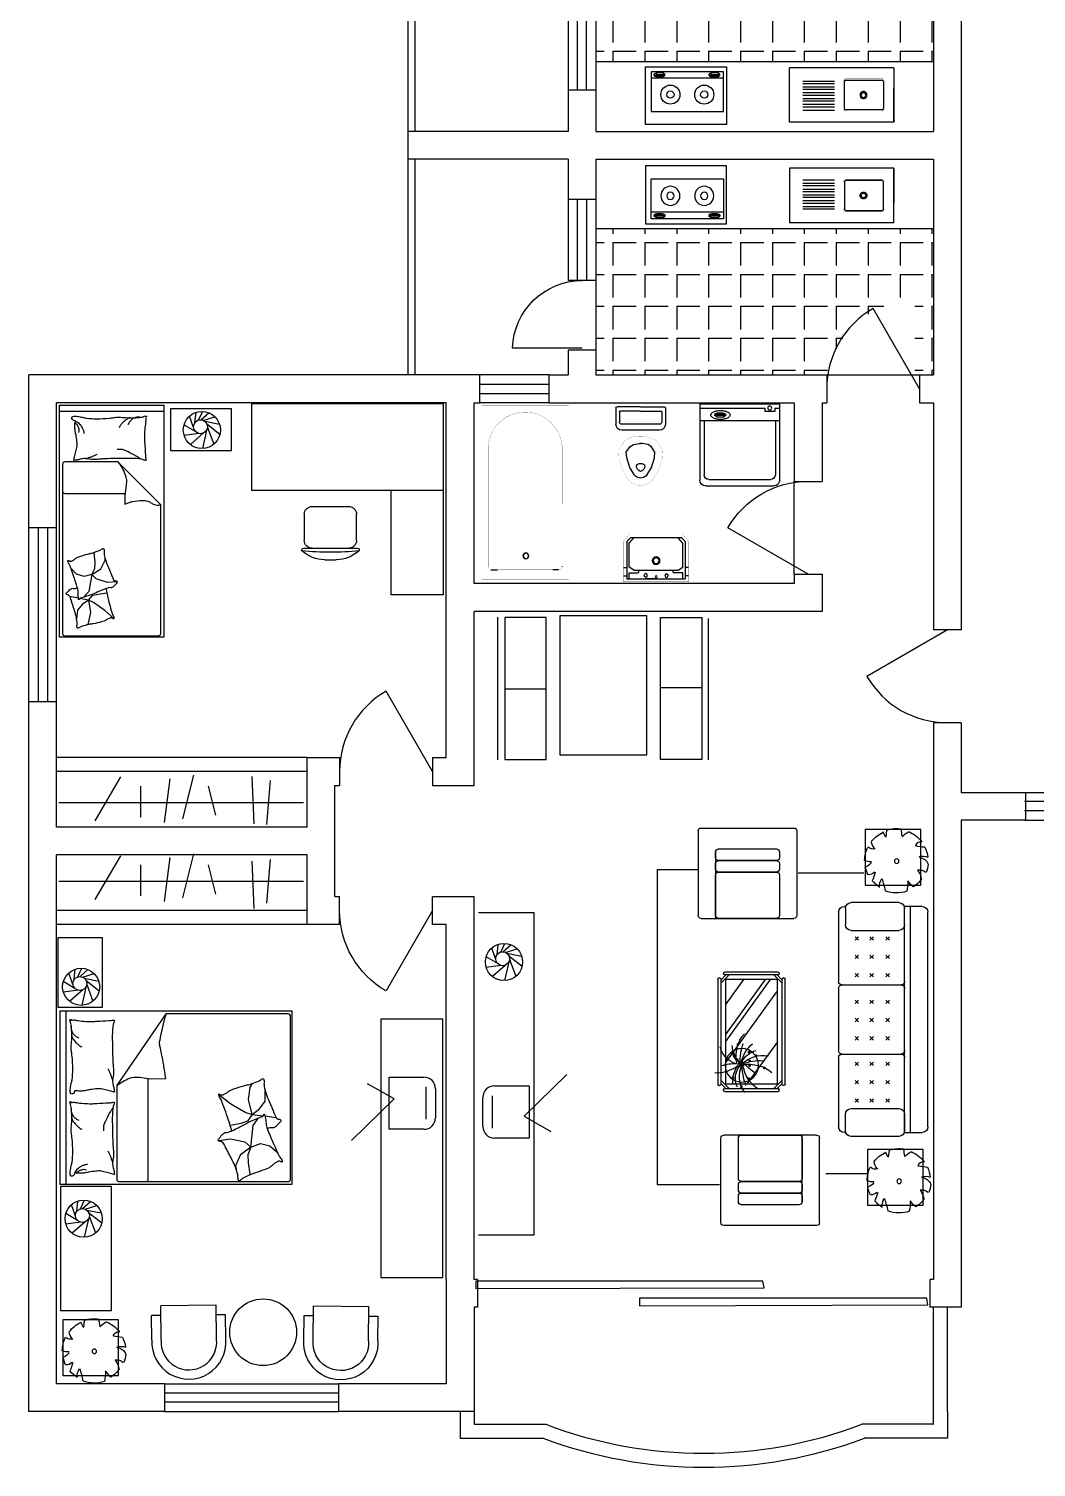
# Model space of a CAD drawing. Header units: millimetres. Extents: x 1155 to 52400, y 456 to 37454.
# Drawn here: x 29985 to 38671, y 12336 to 24741 of the extents above; entities that cross this region are included whole.
import ezdxf
from ezdxf.enums import TextEntityAlignment as Align

# ---------------------------------------------------------------- set-up
doc = ezdxf.new("R2010")
doc.units = ezdxf.units.MM
doc.linetypes.add('HIDDEN', pattern=[7.5, 5, -2.5])
for name, color, linetype in [('PUB_WINDW', 7, 'Continuous'), ('TOTHER', 7, 'Continuous'), ('WALL', 255, 'Continuous'), ('WINDOW', 2, 'Continuous')]:
    doc.layers.add(name, color=color, linetype=linetype)
doc.styles.add('DIM_FONT', font='SIMPLEX', dxfattribs={"width": 0.8})
doc.styles.add('SIMPLEX', font='SIMPLEX.SHX')
doc.styles.get("Standard").update_dxf_attribs({"font": 'arial.ttf'})

# ---------------------------------------------------------------- blocks, each defined once
blk = doc.blocks.new('_DBLK')
blk.add_line((-0.5, 0), (0, -0.866))
blk.add_arc((-0.5, 0), 1, 300, 0)
at = {"style": 'SIMPLEX', "flags": 9}
blk.add_attdef('A', text='', height=1, dxfattribs=at).set_placement((0, 1.5), align=Align.MIDDLE)
blk = doc.blocks.new('M_C56KIS')
for p, q in [((62, 318), (72, 242)), ((72, 242), (101, 299)), ((101, 299), (101, 299))]:
    blk.add_line(p, q)
blk.add_lwpolyline([(294, 325), (294, -275), (-306, -275), (-306, 325)], close=True)
blk.add_circle((-46, -16), 24.7)
for centre, radius, start, end in [((-666, 365), 570, 348.5728, 356.6649), ((-46, -12), 348, 72.0426, 98.475), ((-307, 139), 56.5, 8.941, 100.0107), ((-46, -12), 340, 112.0103, 142.6392), ((-371, -22), 380, 45.9782, 58.5315), ((-46, -12), 341, 37.2751, 64.8245), ((82, 215), 145, 319.7203, 351.7151), ((-277, -88), 115, 97.3912, 159.6952), ((-332, -105), 143, 71.8009, 110.5991), ((-46, -12), 338, 154.3498, 173.0356), ((-402, 850), 718, 274.1465, 282.1238), ((207, 198), 84.2, 254.8555, 310.96), ((-46, -12), 345, 0.5321, 25.5856), ((-46, -12), 342, 185.9236, 201.5277), ((-287, -214), 106, 81.8314, 131.8278), ((-119, -230), 194, 141.6582, 174.3093), ((1199, 167), 1058, 196.6397, 201.9099), ((262, -63), 99.6, 227.0454, 270.9651), ((241, 102), 125, 263.2775, 297.8128), ((333, 45), 131, 215.3868, 249.7411), ((-46, -12), 344, 334.0767, 348.9021), ((-46, -12), 333, 216.594, 237.4464), ((-456, -26), 353, 310.8536, 325.193), ((259, -243), 425, 177.9455, 193.2146), ((1320, -611), 1274, 161.2865, 167.5451), ((-13, -284), 151, 354.7323, 32.8544), ((-46, -12), 339, 302.6098, 320.6752), ((-46, -12), 346, 251.5307, 290.63)]:
    blk.add_arc(centre, radius, start, end)
at = {"style": 'DIM_FONT', "width": 0.8, "flags": 9}
for tag in ['XSIZE', 'YSIZE']:
    blk.add_attdef(tag, (0, 0), '', height=0.5, dxfattribs=at)
blk = doc.blocks.new('M_C46QQU')
for p, q in [((-925, 770), (-327, 770)), ((-269, 770), (269, 770)), ((327, 770), (925, 770)), ((-1008, 250), (-1008, 661)), ((-975, 711), (-975, 720)), ((-958, 711), (-818, 711)), ((-768, 661), (-768, 250)), ((-713, 627), (-683, 597)), ((-683, 627), (-713, 597)), ((-556, 627), (-526, 597)), ((-526, 627), (-556, 597)), ((-398, 627), (-368, 597)), ((-368, 627), (-398, 597)), ((-298, 740), (-298, 230)), ((-138, 627), (-168, 597)), ((-168, 627), (-138, 597)), ((20, 627), (-11, 597)), ((-11, 627), (20, 597)), ((177, 627), (147, 597)), ((147, 627), (177, 597)), ((298, 740), (298, 230)), ((368, 627), (398, 597)), ((398, 627), (368, 597)), ((526, 627), (556, 597)), ((556, 627), (526, 597)), ((683, 627), (713, 597)), ((713, 627), (683, 597)), ((768, 661), (768, 250)), ((958, 711), (818, 711)), ((975, 711), (975, 720)), ((1008, 250), (1008, 661)), ((-713, 500), (-683, 469)), ((-683, 500), (-713, 469)), ((-556, 500), (-526, 469)), ((-526, 500), (-556, 469)), ((-398, 500), (-368, 469)), ((-368, 500), (-398, 469)), ((-138, 500), (-168, 469)), ((-168, 500), (-138, 469)), ((20, 500), (-11, 469)), ((-11, 500), (20, 469)), ((177, 500), (147, 469)), ((147, 500), (177, 469)), ((368, 500), (398, 469)), ((398, 500), (368, 469)), ((526, 500), (556, 469)), ((556, 500), (526, 469)), ((683, 500), (713, 469)), ((713, 500), (683, 469)), ((-713, 363), (-683, 332)), ((-683, 363), (-713, 332)), ((-526, 363), (-556, 332)), ((-556, 363), (-526, 332)), ((-398, 363), (-368, 332)), ((-368, 363), (-398, 332)), ((-138, 363), (-168, 332)), ((-168, 363), (-138, 332)), ((-11, 363), (20, 332)), ((20, 363), (-11, 332)), ((177, 363), (147, 332)), ((147, 363), (177, 332)), ((368, 363), (398, 332)), ((398, 363), (368, 332)), ((556, 363), (526, 332)), ((526, 363), (556, 332)), ((683, 363), (713, 332)), ((713, 363), (683, 332)), ((-975, 50), (-975, 203)), ((975, 200), (-975, 200)), ((975, 150), (-975, 150)), ((-818, 200), (-958, 200)), ((818, 200), (958, 200)), ((975, 200), (975, 50)), ((925, 0), (-925, 0))]:
    blk.add_line(p, q)
for centre, radius, start, end in [((-925, 720), 50, 90, 180), ((-328, 740), 30, 360, 90), ((-268, 740), 30, 90, 180), ((268, 740), 30, 0, 90), ((328, 740), 30, 90, 180), ((925, 720), 50, 360, 90), ((-958, 661), 50, 90, 180), ((-818, 661), 50, 0, 90), ((818, 661), 50, 90, 180), ((958, 661), 50, 0, 90), ((-958, 250), 50, 180, 270), ((-818, 250), 50, 270, 0), ((818, 250), 50, 180, 270), ((958, 250), 50, 270, 0), ((-328, 230), 30, 270, 0), ((-268, 230), 30, 180, 270), ((268, 230), 30, 270, 360), ((328, 230), 30, 180, 270), ((-925, 50), 50, 180, 270), ((925, 50), 50, 270, 0)]:
    blk.add_arc(centre, radius, start, end)
at = {"style": 'DIM_FONT', "width": 0.8, "flags": 9}
for tag in ['XSIZE', 'YSIZE']:
    blk.add_attdef(tag, (0, 0), '', height=0.5, dxfattribs=at)
blk = doc.blocks.new('M_A14NPV')
for points in [[(0.6323, 0.2261), (0.6292, 0.2078), (-0.1643, 0.2078), (-0.1643, 0.2286)], [(0.1799, 0.1784), (0.1767, 0.1601), (-0.6168, 0.1601), (-0.6167, 0.1808)]]:
    blk.add_lwpolyline(points, close=True)
blk = doc.blocks.new('M_C20')
at = {"linetype": 'Continuous'}
for p, q in [((-636, 913), (584, 913)), ((-14, 851), (-14, 502)), ((-26, -493), (-26, -842)), ((-636, -904), (596, -904))]:
    blk.add_line(p, q, dxfattribs=at)
for points in [[(-633, 856), (-633, 500), (592, 500), (592, 856)], [(-593, -368), (-593, 382), (607, 382), (607, -368)], [(-633, -842), (-633, -487), (592, -487), (592, -842)]]:
    blk.add_lwpolyline(points, close=True, dxfattribs=at)
at = {"width": 0.8, "flags": 9}
for tag in ['XSIZE', 'YSIZE']:
    blk.add_attdef(tag, (0, 0), '', height=0.5, dxfattribs=at)
blk = doc.blocks.new('M_C3')
for p, q in [((-319, 296), (-319, 84)), ((-239, 296), (-239, 0)), ((239, 296), (239, 0)), ((319, 296), (319, 84)), ((-319, 84), (-239, 84)), ((-239, 0), (239, 0)), ((239, 84), (319, 84))]:
    blk.add_line(p, q)
for radius, start, end in [(320, 356.4494, 183.5506), (240, 355.2636, 184.7364)]:
    blk.add_arc((0, 316), radius, start, end)
at = {"width": 0.8, "flags": 9}
for tag in ['YSIZE', 'XSIZE', 'XSIZE', 'YSIZE']:
    blk.add_attdef(tag, (0, 0), '', height=0.5, dxfattribs=at)
blk = doc.blocks.new('_WBLK')
for p, q in [((-0.5, 0.5), (0.5, 0.5)), ((0.5, 0.1667), (-0.5, 0.1667)), ((0.5, -0.1667), (-0.5, -0.1667)), ((-0.5, -0.5), (0.5, -0.5))]:
    blk.add_line(p, q)
at = {"style": 'SIMPLEX', "flags": 9}
blk.add_attdef('A', text='', height=1, dxfattribs=at).set_placement((0, 1.5), align=Align.MIDDLE)
blk = doc.blocks.new('M_C5')
for p, q in [((-60, 63), (-50, 152)), ((-28, 86), (7, 160)), ((-9, 88), (59, 149)), ((-54, -14), (-154, 45)), ((-71, 21), (-106, 120)), ((12, 83), (112, 114)), ((26, 75), (152, 50)), ((42, 53), (156, -35)), ((48, 21), (102, -123)), ((-26, -30), (-153, -47)), ((14, -26), (-99, -126)), ((41, -2), (5, -160))]:
    blk.add_line(p, q)
for centre, radius in [((0, 0), 160), ((-11, 28), 60)]:
    blk.add_circle(centre, radius)
at = {"width": 0.8, "flags": 9}
for tag in ['XSIZE', 'YSIZE']:
    blk.add_attdef(tag, (0, 0), '', height=0.5, dxfattribs=at)
blk = doc.blocks.new('M_C4')
for p, q in [((100, 250), (350, 250)), ((0, -150), (0, 150)), ((363, 169), (84, 169)), ((450, 150), (450, -150)), ((187, -107), (57, -336)), ((187, -107), (547, -475)), ((450, -150), (0, -150))]:
    blk.add_line(p, q)
for centre, start, end in [((100, 150), 90, 180), ((350, 150), 0, 90)]:
    blk.add_arc(centre, 100, start, end)
at = {"flags": 9}
for tag in ['XSIZE', 'YSIZE']:
    blk.add_attdef(tag, (0, 0), '', height=0.5, dxfattribs=at)
at = {"width": 0.8, "flags": 9}
for tag in ['YSIZE', 'XSIZE', 'XSIZE', 'YSIZE']:
    blk.add_attdef(tag, (225, -150), '', height=0.5, dxfattribs=at)
blk = doc.blocks.new('M_C33SQR')
for p, q in [((-433, 755), (-433, 25)), ((392, 780), (-408, 780)), ((417, 755), (417, 25)), ((242, 600), (-258, 600)), ((267, 575), (267, 0)), ((392, 0), (-408, 0))]:
    blk.add_line(p, q)
for points in [[(242, 600), (-258, 600, 0.414214), (-283, 575), (-283, 525, 0.414214), (-258, 500), (242, 500, 0.414214), (267, 525), (267, 575, 0.414214)], [(242, 500), (-258, 500, 0.414214), (-283, 475), (-283, 425, 0.414214), (-258, 400), (242, 400, 0.414214), (267, 425), (267, 475, 0.414214)], [(242, 400), (-258, 400, 0.414214), (-283, 375), (-283, 25, 0.414214), (-258, 0), (242, 0, 0.414214), (267, 25), (267, 375, 0.414214)]]:
    blk.add_lwpolyline(points, format="xyb", close=True)
for centre, start, end in [((-408, 755), 90, 180), ((392, 755), 0, 90), ((242, 575), 0, 90), ((-408, 25), 180, 270), ((392, 25), 270, 0)]:
    blk.add_arc(centre, 25, start, end)
at = {"width": 0.8, "flags": 9}
for tag in ['XSIZE', 'YSIZE']:
    blk.add_attdef(tag, (0, 0), '', height=0.5, dxfattribs=at)
blk = doc.blocks.new('M_C57NTX')
for p, q in [((-427, 268), (-471, 224)), ((-399, 268), (-471, 196)), ((-446, 283), (-446, 278)), ((-436, 293), (473, 293)), ((-436, 268), (473, 268)), ((436, 268), (509, 196)), ((465, 268), (509, 224)), ((483, 283), (483, 278)), ((-496, -226), (-496, 233)), ((-486, 243), (-481, 243)), ((-471, -226), (-471, 233)), ((-431, 72), (-217, 228)), ((-431, -116), (43, 228)), ((-431, -159), (102, 228)), ((-336, -222), (283, 228)), ((509, 233), (509, -226)), ((524, 243), (519, 243)), ((534, 233), (534, -226)), ((106, -222), (469, 42)), ((-486, -236), (-481, -236)), ((-399, -262), (-471, -189)), ((-427, -262), (-471, -218)), ((436, -262), (509, -189)), ((465, -262), (509, -218)), ((524, -236), (519, -236)), ((-446, -277), (-446, -272)), ((473, -262), (-436, -262)), ((473, -287), (-436, -287)), ((483, -277), (483, -272))]:
    blk.add_line(p, q)
blk.add_lwpolyline([(-431, -222), (-431, 228), (469, 228), (469, -222)], close=True)
at = {"const_width": 12}
for points in [[(123, 120, 1), (135, 120, 1)], [(225, 150, 1), (237, 150, 1)], [(253, 126, 1), (265, 126, 1)], [(409, 163, 1), (421, 163, 1)], [(189, 24, 1), (201, 24, 1)], [(264, 18, 1), (276, 18, 1)], [(277, 84, 1), (289, 84, 1)], [(288, 107, 1), (300, 107, 1)], [(294, 93, 1), (306, 93, 1)], [(297, 74, 1), (309, 74, 1)], [(305, 18, 1), (317, 18, 1)], [(308, 87, 1), (320, 87, 1)], [(418, 27, 1), (430, 27, 1)], [(486, 90, 1), (498, 90, 1)], [(220, -38, 1), (232, -38, 1)], [(324, -108, 1), (336, -108, 1)]]:
    blk.add_lwpolyline(points, format="xyb", close=True, dxfattribs=at)
blk.add_circle((308, 86), 144)
for centre, radius, start, end in [((-436, 283), 10, 90, 180), ((-436, 278), 10, 180, 270), ((109, 83), 193, 6.9904, 78.0284), ((781, 125), 490, 163.8561, 179.1105), ((156, 293), 219, 342.9456, 6.4814), ((473, 283), 10, 0, 90), ((473, 278), 10, 270, 0), ((-486, 233), 10, 90, 180), ((-481, 233), 10, 0, 90), ((228, -157), 293, 78.5516, 130.9815), ((110, -88), 259, 48.7581, 83.8624), ((176, 42), 126, 28.8901, 78.4579), ((-395, 504), 810, 328.9873, 340.361), ((421, -27), 169, 62.9909, 135.9102), ((448, -69), 233, 85.8741, 126.9558), ((519, 233), 10, 90, 180), ((524, 233), 10, 0, 90), ((280, -402), 502, 88.3286, 108.729), ((344, -194), 291, 103.0452, 139.7766), ((364, -84), 190, 114.0956, 166.2953), ((482, -98), 260, 134.4861, 189.3762), ((613, -62), 346, 155.0888, 185.9637), ((267, -555), 642, 70.5249, 87.8244), ((624, 28), 325, 171.2496, 218.2333), ((404, -128), 234, 53.3231, 115.7633), ((-1013, -1156), 1790, 39.0488, 42.6799), ((269, -208), 287, 31.315, 82.1378), ((-486, -226), 10, 180, 270), ((-481, -226), 10, 270, 0), ((519, -226), 10, 180, 270), ((524, -226), 10, 270, 0), ((-436, -272), 10, 90, 180), ((-436, -277), 10, 180, 270), ((473, -272), 10, 0, 90), ((473, -277), 10, 270, 0)]:
    blk.add_arc(centre, radius, start, end)
at = {"style": 'DIM_FONT', "width": 0.8, "flags": 9}
for tag in ['XSIZE', 'YSIZE']:
    blk.add_attdef(tag, (0, 0), '', height=0.5, dxfattribs=at)
blk = doc.blocks.new('M_E16')
for p, q in [((-359, -351), (-359, -119)), ((-347, -107), (-34, -107)), ((-22, -119), (-22, -351)), ((63, -103), (336, -103)), ((63, -132), (336, -132)), ((63, -153), (336, -153)), ((63, -182), (336, -182)), ((63, -203), (336, -203)), ((63, -232), (336, -232)), ((-34, -363), (-347, -363)), ((63, -253), (336, -253)), ((63, -282), (336, -282)), ((63, -303), (336, -303)), ((63, -332), (336, -332)), ((63, -353), (336, -353))]:
    blk.add_line(p, q)
for points, const_width in [([(-353, -95), (-370, -113)], 1.91), ([(-370, -357), (-370, -113)], 2), ([(-353, -95), (-28, -95)], 1.8), ([(-10, -113), (-28, -95)], 1.91), ([(-10, -113), (-10, -357)], 2), ([(-370, -357), (-353, -375)], 1.91), ([(-28, -375), (-10, -357)], 1.91), ([(-28, -375), (-353, -375)], 1.8)]:
    blk.add_lwpolyline(points, dxfattribs=dict(const_width=const_width))
for points in [[(-347, -107), (-351, -108), (-354, -110), (-357, -113), (-358, -117), (-359, -119)], [(-22, -119), (-23, -115), (-25, -111), (-28, -109), (-32, -107), (-34, -107)], [(-216, -235), (-215, -245), (-209, -255), (-202, -261), (-192, -265), (-182, -265), (-172, -261), (-164, -255), (-159, -245), (-157, -235), (-159, -225), (-164, -215), (-172, -209), (-182, -205), (-192, -205), (-202, -209), (-209, -215), (-215, -225), (-216, -235)], [(-206, -235), (-205, -242), (-201, -248), (-196, -252), (-190, -254), (-183, -254), (-177, -252), (-172, -248), (-169, -242), (-168, -235), (-169, -228), (-172, -222), (-177, -218), (-183, -215), (-190, -215), (-196, -218), (-201, -222), (-205, -228), (-206, -235)], [(-359, -351), (-358, -355), (-356, -358), (-353, -361), (-349, -363), (-347, -363)], [(-34, -363), (-30, -362), (-26, -360), (-24, -357), (-22, -353), (-22, -351)]]:
    blk.add_lwpolyline(points)
at = {"layer": 'TOTHER', "linetype": 'Continuous'}
for p, q in [((-450, 0), (450, 0)), ((-450, -471), (-450, 0)), ((450, 0), (450, -471)), ((-450, -471), (450, -471))]:
    blk.add_line(p, q, dxfattribs=at)
at = {"layer": 'TOTHER', "linetype": 'HIDDEN'}
blk.add_line((-450, 0), (-450, -300), dxfattribs=at)
at = {"width": 0.8, "flags": 9}
for tag in ['XSIZE', 'YSIZE']:
    blk.add_attdef(tag, (0, 0), '', height=0.5, dxfattribs=at)
blk = doc.blocks.new('M_E19')
for p, q in [((-323, -113), (-323, -456)), ((299, -113), (-323, -113)), ((299, -456), (299, -113)), ((-323, -400), (299, -400)), ((-323, -456), (299, -456)), ((-291, -422), (-291, -434)), ((-216, -432), (-280, -432)), ((-280, -432), (-280, -448)), ((-280, -448), (-216, -448)), ((-216, -448), (-216, -432)), ((-199, -423), (-199, -434)), ((182, -422), (182, -434)), ((193, -432), (193, -448)), ((257, -432), (193, -432)), ((193, -448), (257, -448)), ((257, -448), (257, -432)), ((274, -423), (274, -434))]:
    blk.add_line(p, q)
for points in [[(-199, -423, 0.259034), (-201, -420, 0.076276), (-213, -415, 0.036515), (-226, -412, 0.026615), (-245, -411, 0.026615), (-264, -412, 0.036515), (-277, -415, 0.076276), (-289, -420, 0.259034), (-291, -423, 0.078462), (-291, -424, 0.056762)], [(-199, -434, 0.259034), (-201, -430, 0.076276), (-213, -425, 0.036515), (-226, -423, 0.026615), (-245, -422, 0.026615), (-264, -423, 0.036515), (-277, -425, 0.076276), (-289, -430, 0.259034), (-291, -434, 0.259034), (-289, -437, 0.056762), (-280, -441, 0.036515)], [(-216, -443, 0.008736), (-213, -442, 0.076276), (-201, -437, 0.259034), (-199, -434, 0.259034)], [(274, -423, 0.259034), (272, -420, 0.076276), (260, -415, 0.036515), (247, -412, 0.026615), (228, -411, 0.026615), (209, -412, 0.036515), (196, -415, 0.076276), (184, -420, 0.259034), (182, -423, 0.078462), (182, -424, 0.056762)], [(274, -434, 0.259034), (272, -430, 0.076276), (260, -425, 0.036515), (247, -423, 0.026615), (228, -422, 0.026615), (209, -423, 0.036515), (196, -425, 0.076276), (184, -430, 0.259034), (182, -434, 0.259034), (184, -437, 0.056762), (193, -441, 0.036515)], [(257, -443, 0.008736), (260, -442, 0.076276), (272, -437, 0.259034), (274, -434, 0.259034)]]:
    blk.add_lwpolyline(points, format="xyb")
at = {"layer": 'TOTHER', "linetype": 'Continuous'}
for p, q in [((-350, 0), (350, 0)), ((-350, -500), (-350, 0)), ((350, 0), (350, -500)), ((350, -500), (-350, -500))]:
    blk.add_line(p, q, dxfattribs=at)
for centre, radius in [((-158, -259), 82.5), ((-158, -259), 31.6), ((134, -259), 82.5), ((134, -259), 31.6)]:
    blk.add_circle(centre, radius, dxfattribs=at)
at = {"width": 0.8, "flags": 9}
for tag in ['XSIZE', 'YSIZE']:
    blk.add_attdef(tag, (0, 0), '', height=0.5, dxfattribs=at)
blk = doc.blocks.new('M_E4')
for p, q in [((670, -80), (670, -137)), ((670, -86), (670, -97)), ((670, -663), (670, -614))]:
    blk.add_line(p, q)
at = {"const_width": 1.5}
for points in [[(-750, -750), (-750, 0)], [(-750, 0), (750, 0)], [(750, 0), (750, -750)], [(608, -56), (640, -56)], [(670, -90), (670, -656)], [(670, -663), (670, -655)], [(750, -750), (-750, -750)]]:
    blk.add_lwpolyline(points, dxfattribs=at)
for points in [[(-399, -56, 0.930688), (-388, -693, 0.930688)], [(670, -86, 0.414214), (640, -56, 0.414214)], [(670, -90, 0.041784), (670, -85, 0.412615)], [(640, -693, 0.414214), (670, -663, 0.414214)]]:
    blk.add_lwpolyline(points, format="xyb", dxfattribs=at)
at = {"const_width": 1.5, "flags": 128}
for points in [[(-399, -56), (608, -56)], [(-399, -694), (645, -692)]]:
    blk.add_lwpolyline(points, dxfattribs=at)
for radius in [25, 23]:
    blk.add_circle((550, -381), radius)
blk.add_arc((640, -663), 30, 270, 280.176)
at = {"width": 0.8, "flags": 9}
for tag in ['XSIZE', 'YSIZE']:
    blk.add_attdef(tag, (0, 0), '', height=0.5, dxfattribs=at)
blk = doc.blocks.new('M_A2ZXL')
blk.add_line((-0.472, 0), (-0.472, -1))
blk.add_arc((-0.5, 0), 1, 271.6231, 0)
blk = doc.blocks.new('M_C36OAK')
for p, q in [((-447, 1650), (-447, 750)), ((3, 1650), (-447, 1650)), ((3, 750), (3, 1650)), ((-1199, 1247), (-739, 1247)), ((-1019, 1347), (-920, 1347)), ((-1194, 1180), (-1194, 955)), ((-744, 1180), (-744, 955)), ((-1127, 887), (-812, 887)), ((-1647, 750), (-1647, 0)), ((3, 750), (-1647, 750)), ((3, 0), (3, 750)), ((-1647, 0), (3, 0))]:
    blk.add_line(p, q)
for centre, radius, start, end in [((-1208, 1263), 10, 130.7265, 202.67), ((-1199, 1267), 20, 202.67, 270), ((-1009, 1032), 316, 91.7651, 130.7265), ((-969, -1431), 2713, 84.8023, 95.1977), ((-1127, 1180), 67.5, 90, 180), ((-929, 1032), 316, 49.2735, 88.2349), ((-812, 1180), 67.5, 0, 90), ((-739, 1267), 20, 270, 337.33), ((-730, 1263), 10, 337.33, 49.2735), ((-1127, 955), 67.5, 180, 270), ((-812, 955), 67.5, 270, 0)]:
    blk.add_arc(centre, radius, start, end)
at = {"width": 0.8, "flags": 9}
for tag in ['XSIZE', 'YSIZE']:
    blk.add_attdef(tag, (0, 0), '', height=0.5, dxfattribs=at)
blk = doc.blocks.new('M_E0')
for p, q in [((-279, -123), (-251, -123)), ((-277, -51), (-251, -51)), ((-251, -26), (251, -26)), ((-251, -349), (-251, -26)), ((-232, -26), (-232, -79)), ((-232, -79), (-154, -79)), ((-191, -100), (-232, -127)), ((-191, -100), (189, -100)), ((-149, -84), (-149, -100)), ((0, -26), (-90, -26)), ((-90, -26), (90, -26)), ((148, -84), (148, -100)), ((232, -79), (153, -79)), ((192, -101), (232, -127)), ((232, -26), (232, -79)), ((251, -349), (251, -26)), ((279, -51), (253, -51)), ((281, -123), (253, -123)), ((-232, -127), (-232, -335)), ((232, -127), (232, -335)), ((-221, -381), (-251, -349)), ((-232, -335), (-191, -381)), ((232, -335), (191, -381)), ((222, -381), (251, -349)), ((222, -381), (-221, -381))]:
    blk.add_line(p, q)
at = {"const_width": 1.5}
for points in [[(-280, 0), (-280, -350)], [(-280, 0), (280, 0)], [(280, 0), (280, -350)], [(-280, -350), (-230, -410)], [(280, -350), (230, -410)], [(-230, -410), (230, -410)]]:
    blk.add_lwpolyline(points, dxfattribs=at)
for centre, radius in [((-89, -56), 15), ((1, -44), 8), ((91, -54), 15), ((1, -182), 33.1), ((1, -182), 24.9)]:
    blk.add_circle(centre, radius)
for centre, start, end in [((-154, -84), 0, 90), ((153, -84), 90, 180), ((189, -105), 57.2444, 90)]:
    blk.add_arc(centre, 5, start, end)
at = {"width": 0.8, "flags": 9}
for tag in ['XSIZE', 'YSIZE']:
    blk.add_attdef(tag, (0, 0), '', height=0.5, dxfattribs=at)
blk = doc.blocks.new('M_E7')
for p, q in [((-201, 62), (-201, -265)), ((-10, 112), (-151, 112)), ((-150, 61), (-150, -264)), ((-41, 81), (-130, 81)), ((-36, -102), (-36, 76)), ((0, -102), (0, 102)), ((-36, -102), (-36, -279)), ((0, -102), (0, -305)), ((-10, -315), (-151, -315)), ((-41, -284), (-130, -284))]:
    blk.add_line(p, q)
at = {"const_width": 1}
for points in [[(-651, -24), (-637, -1), (-550, 51), (-451, 83), (-371, 88), (-294, 37), (-262, -18), (-252, -84), (-252, -102)], [(-651, -180), (-637, -202), (-550, -254), (-451, -287), (-371, -292), (-294, -240), (-262, -186), (-252, -119), (-252, -102)]]:
    blk.add_lwpolyline(points, dxfattribs=at)
for points in [[(-597, -59), (-590, -49), (-523, -9), (-438, 19), (-389, 22), (-343, -9), (-325, -40), (-317, -89), (-317, -102)], [(-596, -145), (-590, -154), (-523, -194), (-438, -222), (-389, -225), (-343, -194), (-325, -164), (-317, -114), (-317, -102)]]:
    blk.add_lwpolyline(points)
blk.add_lwpolyline([(-644, -15, 0.39866), (-643, -191, 0.39866)], format="xyb", dxfattribs=at)
for centre, radius, start, end in [((-151, 62), 50, 90, 180), ((-130, 61), 20, 90, 180), ((-41, 76), 5, 0, 90), ((-10, 102), 10, 0, 90), ((-551, -102), 62.6, 137.0381, 223.979), ((-511, -114), 47.8, 77.2641, 164.6652), ((-511, -89), 47.8, 195.3348, 282.7359), ((-541, -103), 54.1, 1.1332, 40.3816), ((-541, -101), 54.1, 319.6184, 358.8668), ((-151, -265), 50, 180, 270), ((-130, -264), 20, 180, 270), ((-41, -279), 5, 270, 0), ((-10, -305), 10, 270, 0)]:
    blk.add_arc(centre, radius, start, end)
at = {"width": 0.8, "flags": 9}
for tag in ['XSIZE', 'YSIZE']:
    blk.add_attdef(tag, (0, 0), '', height=0.5, dxfattribs=at)
blk = doc.blocks.new('M_E20')
for p, q in [((345, 0), (-345, 0)), ((-302, -36), (-345, -36)), ((-302, -35), (-302, -66)), ((-302, -66), (-219, -66)), ((-219, -66), (-219, -35)), ((345, -36), (-219, -36)), ((123, -87), (123, -99)), ((133, -96), (133, -113)), ((198, -96), (133, -96)), ((133, -113), (198, -113)), ((198, -113), (198, -96)), ((215, -88), (215, -99)), ((-307, -144), (-307, -611)), ((307, -144), (307, -611)), ((267, -651), (-267, -651))]:
    blk.add_line(p, q)
blk.add_lwpolyline([(83, -94, 0.185158), (88, -107, 0.102042), (108, -122, 0.060862), (133, -130, 0.047173), (166, -133, 0.047173), (200, -130, 0.060862), (225, -122, 0.102042), (245, -107, 0.185158), (250, -94, 0.185158), (245, -82, 0.102042), (225, -67, 0.060862), (200, -59, 0.047173), (166, -56, 0.047173), (133, -59, 0.060862), (108, -67, 0.102042), (88, -82, 0.185158)], format="xyb", close=True)
for points in [[(215, -88, 0.259034), (213, -85, 0.076276), (201, -80, 0.036515), (188, -77, 0.026615), (169, -76, 0.026615), (150, -77, 0.036515), (137, -80, 0.076276), (125, -85, 0.259034), (123, -88, 0.078462), (123, -89, 0.056762)], [(215, -99, 0.259034), (213, -95, 0.076276), (201, -90, 0.036515), (188, -88, 0.026615), (169, -87, 0.026615), (150, -88, 0.036515), (137, -90, 0.076276), (125, -95, 0.259034), (123, -99, 0.259034), (125, -102, 0.056762), (133, -106, 0.036515)], [(198, -108, 0.008736), (201, -107, 0.076276), (213, -102, 0.259034), (215, -99, 0.259034)]]:
    blk.add_lwpolyline(points, format="xyb")
blk.add_circle((-259, -35), 17.5)
for centre, start, end in [((-267, -611), 180, 270), ((267, -611), 270, 0)]:
    blk.add_arc(centre, 40, start, end)
at = {"layer": 'TOTHER', "linetype": 'Continuous'}
for p, q in [((-345, -656), (-345, 0)), ((345, 0), (345, -656)), ((-345, -145), (345, -145)), ((295, -706), (-295, -706))]:
    blk.add_line(p, q, dxfattribs=at)
for centre, start, end in [((-295, -656), 180, 270), ((295, -656), 270, 0)]:
    blk.add_arc(centre, 50, start, end, dxfattribs=at)
at = {"width": 0.8, "flags": 9}
for tag in ['XSIZE', 'YSIZE']:
    blk.add_attdef(tag, (0, 0), '', height=0.5, dxfattribs=at)
blk = doc.blocks.new('M_B0OPK')
for p, q in [((-0.5, 0.5), (0.5, 0.5)), ((0.5, 0.167), (-0.5, 0.167)), ((0.5, -0.167), (-0.5, -0.167)), ((-0.5, -0.5), (0.5, -0.5))]:
    blk.add_line(p, q)
blk = doc.blocks.new('M_C54TQD')
for p, q in [((0, -52), (1500, -52)), ((853, -489), (46, -489)), ((853, -489), (1472, -916)), ((26, -509), (26, -1968)), ((46, -761), (915, -761)), ((1472, -1968), (1472, -916)), ((395, -1471), (369, -1593)), ((381, -1368), (395, -1471)), ((528, -1559), (509, -1470)), ((698, -1472), (623, -1603)), ((778, -1368), (698, -1472)), ((161, -1514), (137, -1518)), ((255, -1552), (161, -1514)), ((324, -1645), (255, -1552)), ((369, -1593), (324, -1645)), ((548, -1617), (528, -1559)), ((623, -1603), (605, -1658)), ((90, -1638), (87, -1645)), ((188, -1621), (90, -1638)), ((257, -1618), (188, -1621)), ((324, -1645), (257, -1618)), ((324, -1645), (510, -1664)), ((324, -1645), (355, -1728)), ((355, -1728), (335, -1810)), ((510, -1664), (560, -1700)), ((605, -1658), (548, -1617)), ((560, -1700), (572, -1709)), ((605, -1658), (594, -1752)), ((605, -1658), (734, -1626)), ((605, -1658), (655, -1721)), ((655, -1721), (720, -1769)), ((734, -1626), (837, -1640)), ((837, -1640), (873, -1660)), ((335, -1810), (281, -1873)), ((592, -1767), (580, -1861)), ((720, -1769), (813, -1769)), ((46, -1988), (1452, -1988))]:
    blk.add_line(p, q)
blk.add_lwpolyline([(0, -2000), (0, 0), (1500, 0), (1500, -2000)], close=True)
for points in [[(101, -127, -0.263368), (73, -108, -0.494818), (82, -89, -0.049225), (100, -88, -0.036831), (124, -89, -0.031893), (161, -97, 0.035782), (195, -104, 0.032941), (285, -110, 0.026564), (396, -104, 0.017905), (434, -99, -0.033397), (454, -97, -0.03204), (491, -97, 0.018442), (555, -101, 0.010837), (620, -100, 0.014624), (668, -97, 0.111249), (691, -89, -0.153708), (708, -86, -0.076444), (715, -87, -0.215512), (717, -89, -0.585858), (714, -92, 0.363489), (709, -95, 0.191716), (709, -106, -0.129675), (711, -123, -0.01735), (708, -140, 0.019326), (706, -155, 0.018818), (699, -223, 0.021828), (698, -283, 0.006204), (700, -316, 0.001963), (706, -423, 0.028341), (710, -459, -0.117014), (709, -468, -0.36606), (708, -469, -0.03973), (694, -466, -0.048309), (681, -461, 0.062981), (670, -457, 0.04058), (647, -454, 0.014345), (580, -451, 0.005484), (454, -452, 0.007153), (358, -455, 0.008762), (316, -458, -0.008153), (270, -461, -0.06251), (213, -456, 0.078669), (167, -454, 0.047825), (145, -459, -0.034494), (114, -466, -0.023571), (89, -469, -0.510228), (88, -468), (95, -438), (116, -356, 0.073041), (118, -336, 0.023305), (112, -275, 0.018299), (108, -252, -0.01097), (101, -214, -0.042281), (98, -180, -0.027201), (101, -126)], [(575, -101, 0.027842), (551, -111, 0.048685), (539, -119, 0.023666), (511, -144, 0.031223), (492, -164, 0.046801), (486, -172, 0.023191), (478, -189)], [(657, -95, 0.088153), (622, -98, 0.088153), (591, -114, 0.077547), (569, -135, 0.077547), (555, -162)], [(810, -127, -0.263368), (782, -108, -0.494818), (791, -89, -0.049225), (809, -88, -0.036831), (833, -89, -0.031893), (871, -97, 0.035782), (905, -104, 0.032941), (994, -110, 0.026564), (1106, -104, 0.017905), (1143, -99, -0.033397), (1163, -97, -0.03204), (1200, -97, 0.018442), (1265, -101, 0.010837), (1329, -100, 0.014624), (1377, -97, 0.111249), (1400, -89, -0.153708), (1417, -86, -0.076444), (1424, -87, -0.215512), (1426, -89, -0.585858), (1423, -92, 0.363489), (1419, -95, 0.191716), (1419, -106, -0.129675), (1421, -123, -0.01735), (1418, -140, 0.019326), (1415, -155, 0.018818), (1408, -223, 0.021828), (1407, -283, 0.006204), (1409, -316, 0.001963), (1415, -423, 0.028341), (1419, -459, -0.117014), (1419, -468, -0.36606), (1417, -469, -0.03973), (1404, -466, -0.048309), (1390, -461, 0.062981), (1379, -457, 0.04058), (1356, -454, 0.014345), (1289, -451, 0.005484), (1164, -452, 0.007153), (1067, -455, 0.008762), (1025, -458, -0.008153), (979, -461, -0.06251), (922, -456, 0.078669), (877, -454, 0.047825), (854, -459, -0.034494), (823, -466, -0.023571), (798, -469, -0.510228), (797, -468), (805, -438), (825, -356, 0.073041), (827, -336, 0.023305), (821, -275, 0.018299), (817, -252, -0.01097), (810, -214, -0.042281), (807, -180, -0.027201), (810, -126)], [(1284, -101, 0.027842), (1260, -111, 0.048685), (1248, -119, 0.023666), (1220, -144, 0.031223), (1201, -164, 0.046801), (1196, -172, 0.023191), (1188, -189)], [(1366, -95, 0.088153), (1332, -98, 0.088153), (1300, -114, 0.077547), (1279, -135, 0.077547), (1265, -162)], [(99, -143, -0.05369), (114, -156, -0.070312), (122, -168, -0.015448), (125, -177, -0.013244), (129, -187, -0.082127), (132, -205, -0.064164), (129, -228)], [(101, -127, -0.077379), (136, -152, -0.077379), (161, -187, -0.047525), (171, -211, -0.047525), (176, -238)], [(191, -454, 0.009729), (219, -445, 0.009729), (246, -435, 0.007971), (267, -426, 0.007971), (289, -416)], [(661, -455, 0.016108), (622, -429, 0.024599), (595, -414, 0.009477), (546, -391, 0.015937), (516, -378, 0.072521), (500, -375, 0.033339), (463, -375)], [(853, -489, -0.085272), (917, -599, -0.124044), (926, -686), (912, -782), (914, -912)], [(901, -454, 0.009729), (928, -445, 0.009729), (955, -435, 0.007971), (977, -426, 0.007971), (998, -416)], [(914, -912, 0.007867), (1032, -894, 0.009508), (1128, -876, 0.006616), (1193, -862, -0.023828), (1212, -858, -0.080713), (1230, -859, -0.009591), (1383, -891, -0.013133), (1416, -899, -0.007859), (1472, -916)], [(464, -1480, 0.025626), (476, -1478, 0.0108), (605, -1436, 0.00456), (692, -1405, 0.01125), (727, -1391, 0.069394), (746, -1380, -0.079756), (763, -1371, -0.106399), (778, -1368, -0.328642), (782, -1372, -0.299547), (779, -1378, 0.189917), (774, -1387, 0.033518), (773, -1397, 0.075627), (773, -1402, 0.053489), (776, -1410, 0.017838), (788, -1432, 0.038394), (805, -1456, -0.059529), (816, -1472, -0.035943), (826, -1498, -0.011245), (852, -1585, -0.006203), (862, -1624, 0.010783), (868, -1647, 0.019485), (873, -1660, 0.005062), (892, -1710, 0.101392), (909, -1736, -0.223768), (914, -1749, -0.25558), (911, -1754, -0.081563), (895, -1759, -0.071805), (878, -1759, 0.069985), (861, -1759, 0.03546), (801, -1772, 0.029432), (732, -1797, 0.001554), (699, -1811, -0.00152), (665, -1826, -0.004735), (629, -1840, 0.00382), (586, -1859, 0.296001), (564, -1891, -0.649774), (542, -1900, -0.02319), (538, -1895, 0.0288), (534, -1892, 0.005727), (527, -1886, -0.004358), (519, -1878, -0.027528), (502, -1861, -0.046214), (493, -1850, -0.194121), (490, -1833, 0.133719), (489, -1809, 0.005779), (482, -1787, 0.008882)]]:
    blk.add_lwpolyline(points, format="xyb")
blk.add_lwpolyline([(58, -1583, 0.101392), (40, -1559, -0.223768), (34, -1546, -0.25558), (36, -1541, -0.081563), (52, -1535, -0.071805), (69, -1534, 0.069985), (86, -1532, 0.03546), (145, -1515, 0.029432), (211, -1485, 0.001554), (244, -1468, -0.00152), (276, -1451, -0.004735), (311, -1433, 0.00382), (353, -1412, 0.296001), (372, -1378, -0.649774), (393, -1367, -0.02319), (398, -1372, 0.0288), (402, -1375, 0.005727), (409, -1380, -0.004358), (418, -1387, -0.027528), (436, -1403, -0.046214), (445, -1414, -0.194121), (450, -1430, 0.133719), (453, -1454, 0.011505), (471, -1496, 0.008882), (497, -1550, 0.012426), (535, -1618, -0.033612), (547, -1644), (570, -1701), (588, -1744, 0.224341), (603, -1757, -0.722772), (603, -1766, -0.103513), (599, -1767, 0.053465), (592, -1767, 0.030109), (569, -1772, -0.031436), (547, -1776, -0.05324), (532, -1776, 0.05518), (517, -1777, 0.056271), (492, -1783, 0.0108), (366, -1835, 0.00456), (281, -1873, 0.01125), (247, -1889, 0.069394), (229, -1902, -0.079756), (213, -1912, -0.106399), (199, -1915, -0.328642), (195, -1912, -0.299547), (196, -1906, 0.189917), (201, -1896, 0.033518), (202, -1886, 0.075627), (201, -1882, 0.053489), (197, -1874, 0.017838), (184, -1853, 0.038394), (165, -1830, -0.059529), (153, -1815, -0.035943), (140, -1790, -0.011245), (108, -1705, -0.006203), (95, -1667, 0.010783), (87, -1645, 0.019485), (82, -1632, 0.005062)], format="xyb", close=True)
for centre, start, end in [((46, -509), 90, 180), ((46, -741), 180, 270), ((46, -1968), 180, 270), ((1452, -1968), 270, 0)]:
    blk.add_arc(centre, 20, start, end)
at = {"style": 'DIM_FONT', "width": 0.8, "flags": 9}
for tag in ['XSIZE', 'YSIZE']:
    blk.add_attdef(tag, (0, 0), '', height=0.5, dxfattribs=at)
blk = doc.blocks.new('M_C55HKH')
for p, q in [((0, -52), (900, -52)), ((503, -489), (46, -489)), ((503, -489), (872, -858)), ((26, -509), (26, -1968)), ((46, -761), (564, -761)), ((872, -1968), (872, -858)), ((299, -1273), (295, -1270)), ((307, -1352), (299, -1273)), ((305, -1407), (307, -1352)), ((357, -1410), (393, -1337)), ((393, -1337), (392, -1318)), ((146, -1456), (100, -1409)), ((211, -1478), (146, -1456)), ((278, -1459), (211, -1478)), ((278, -1459), (251, -1606)), ((278, -1459), (305, -1407)), ((278, -1459), (357, -1410)), ((317, -1498), (278, -1459)), ((251, -1606), (219, -1643)), ((412, -1527), (317, -1498)), ((495, -1523), (412, -1527)), ((163, -1664), (89, -1649)), ((196, -1718), (154, -1766)), ((249, -1682), (175, -1667)), ((249, -1682), (196, -1718)), ((219, -1643), (211, -1652)), ((249, -1682), (286, -1639)), ((249, -1682), (266, -1787)), ((292, -1700), (249, -1682)), ((286, -1639), (333, -1628)), ((391, -1769), (292, -1700)), ((333, -1628), (405, -1618)), ((154, -1766), (147, -1841)), ((266, -1787), (243, -1892)), ((469, -1839), (391, -1769)), ((46, -1988), (852, -1988))]:
    blk.add_line(p, q)
blk.add_lwpolyline([(0, -2000), (0, 0), (900, 0), (900, -2000)], close=True)
for points in [[(135, -134, -0.263368), (107, -115, -0.494818), (116, -96, -0.049225), (134, -94, -0.036831), (158, -96, -0.031893), (196, -104, 0.035782), (230, -111, 0.032941), (319, -117, 0.026564), (430, -111, 0.017905), (468, -106, -0.033397), (488, -104, -0.03204), (525, -104, 0.018442), (590, -107, 0.010837), (654, -107, 0.014624), (702, -104, 0.111249), (725, -96, -0.153708), (742, -92, -0.076444), (749, -94, -0.215512), (751, -96, -0.585858), (748, -99, 0.363489), (744, -102, 0.191716), (743, -113, -0.129675), (745, -130, -0.01735), (742, -147, 0.019326), (740, -162, 0.018818), (733, -230, 0.021828), (732, -289, 0.006204), (734, -323, 0.001963), (740, -430, 0.028341), (744, -466, -0.117014), (744, -475, -0.36606), (742, -476, -0.03973), (728, -473, -0.048309), (715, -468, 0.062981), (704, -464, 0.04058), (681, -461, 0.014345), (614, -458, 0.005484), (488, -459, 0.007153), (392, -462, 0.008762), (350, -465, -0.008153), (304, -468, -0.06251), (247, -463, 0.078669), (201, -461, 0.047825), (179, -466, -0.034494), (148, -473, -0.023571), (123, -476, -0.510228), (122, -475), (129, -445), (150, -363, 0.073041), (152, -343, 0.023305), (146, -282, 0.018299), (142, -259, -0.01097), (135, -221, -0.042281), (132, -187, -0.027201), (135, -133)], [(609, -107, 0.027842), (585, -118, 0.048685), (573, -126, 0.023666), (545, -150, 0.031223), (526, -171, 0.046801), (521, -179, 0.023191), (513, -196)], [(691, -102, 0.088153), (656, -105, 0.088153), (625, -120, 0.077547), (604, -142, 0.077547), (590, -169)], [(133, -150, -0.05369), (148, -163, -0.070312), (156, -175, -0.015448), (159, -183, -0.013244), (163, -194, -0.082127), (166, -212, -0.064164), (163, -235)], [(135, -134, -0.077379), (170, -159, -0.077379), (195, -194, -0.047525), (205, -218, -0.047525), (210, -244)], [(225, -460, 0.009729), (253, -451, 0.009729), (280, -441, 0.007971), (301, -432, 0.007971), (323, -423)], [(695, -462, 0.016108), (656, -436, 0.024599), (629, -421, 0.009477), (580, -397, 0.015937), (550, -385, 0.072521), (534, -381, 0.033339), (498, -381)], [(503, -489, -0.085272), (566, -599, -0.124044), (575, -686), (562, -782), (563, -854)], [(563, -854, -0.027362), (602, -838, -0.040834), (629, -830, -0.038441), (717, -821, -0.076528), (761, -826, -0.103649), (788, -840, 0.093398), (818, -857, 0.072727), (841, -861, 0.052315), (872, -858)], [(400, -1581, 0.025626), (402, -1591, 0.0108), (426, -1697, 0.00456), (445, -1769, 0.01125), (454, -1797, 0.069394), (462, -1813, -0.079756), (468, -1827, -0.106399), (469, -1839, -0.328642), (466, -1842, -0.299547), (461, -1840, 0.189917), (454, -1835, 0.033518), (446, -1833, 0.075627), (442, -1833, 0.053489), (436, -1835, 0.017838), (418, -1843, 0.038394), (397, -1855, -0.059529), (384, -1862, -0.035943), (362, -1869, -0.011245), (291, -1884, -0.006203), (259, -1889, 0.010783), (241, -1893, 0.019485), (230, -1895, 0.005062), (188, -1908, 0.101392), (167, -1919, -0.223768), (156, -1922, -0.25558), (153, -1920, -0.081563), (150, -1907, -0.071805), (151, -1893, 0.069985), (152, -1879, 0.03546), (145, -1831, 0.029432), (130, -1774, 0.001554), (121, -1746, -0.00152), (112, -1718, -0.004735), (102, -1689, 0.00382), (91, -1653, 0.296001), (66, -1634, -0.649774), (61, -1616, -0.02319), (65, -1613, 0.0288), (68, -1610, 0.005727), (73, -1605, -0.004358), (80, -1599, -0.027528), (94, -1586, -0.046214), (104, -1580, -0.194121), (117, -1579, 0.133719), (137, -1580, 0.005779), (155, -1575, 0.008882)]]:
    blk.add_lwpolyline(points, format="xyb")
blk.add_lwpolyline([(345, -1251, 0.101392), (366, -1238, -0.223768), (377, -1234, -0.25558), (380, -1236, -0.081563), (384, -1249, -0.071805), (384, -1263, 0.069985), (384, -1277, 0.03546), (394, -1324, 0.029432), (414, -1380, 0.001554), (425, -1407, -0.00152), (437, -1434, -0.004735), (448, -1462, 0.00382), (462, -1497, 0.296001), (488, -1515, -0.649774), (495, -1532, -0.02319), (491, -1536, 0.0288), (488, -1539, 0.005727), (484, -1544, -0.004358), (478, -1551, -0.027528), (464, -1564, -0.046214), (455, -1571, -0.194121), (442, -1573, 0.133719), (422, -1574, 0.011505), (387, -1586, 0.008882), (343, -1604, 0.012426), (286, -1629, -0.033612), (264, -1637), (218, -1652), (182, -1663, 0.224341), (170, -1674, -0.722772), (163, -1673, -0.103513), (163, -1670, 0.053465), (163, -1664, 0.030109), (161, -1646, -0.031436), (159, -1628, -0.05324), (160, -1616, 0.05518), (161, -1604, 0.056271), (157, -1583, 0.0108), (124, -1480, 0.00456), (100, -1409, 0.01125), (89, -1381, 0.069394), (80, -1366, -0.079756), (73, -1353, -0.106399), (71, -1341, -0.328642), (74, -1338, -0.299547), (79, -1340, 0.189917), (86, -1344, 0.033518), (94, -1345, 0.075627), (98, -1345, 0.053489), (104, -1343, 0.017838), (122, -1333, 0.038394), (141, -1319, -0.059529), (154, -1311, -0.035943), (175, -1303, -0.011245), (245, -1283, -0.006203), (276, -1275, 0.010783), (295, -1270, 0.019485), (305, -1266, 0.005062)], format="xyb", close=True)
for centre, start, end in [((46, -509), 90, 180), ((46, -741), 180, 270), ((46, -1968), 180, 270), ((852, -1968), 270, 0)]:
    blk.add_arc(centre, 20, start, end)
at = {"style": 'DIM_FONT', "width": 0.8, "flags": 9}
for tag in ['XSIZE', 'YSIZE']:
    blk.add_attdef(tag, (0, 0), '', height=0.5, dxfattribs=at)
blk = doc.blocks.new('1T4F30')
h = blk.add_hatch()
h.set_pattern_fill('ANGLE', color=256, scale=1000, style=0)
h.set_pattern_definition([(0, (-29328.37, 4472.77), (0, -275), [200, -75]), (270, (-29328.37, 4472.77), (-275, -2e-14), [200, -75])])
h.paths.add_polyline_path([(-20311, -11011), (-20302, -11011, -0.3685), (-19551, -10371), (-19551, -11011), (-19511, -11011), (-19391, -11011), (-19391, -9751), (-22301, -9751), (-22301, -10198), (-22301, -10798), (-22301, -11011)])
h.paths.add_polyline_path([(-19391, -8311), (-19391, -7051), (-19511, -7051), (-19511, -6931), (-19551, -6931), (-19551, -7691, -0.3685), (-20302, -7051), (-20311, -7051), (-20351, -7051), (-22301, -7051), (-22301, -7257), (-22301, -7857), (-22301, -8311)])
h.paths.add_polyline_path([(-21100, -6031, -0.270985), (-20591, -5593), (-20591, -5582), (-20591, -4951), (-22301, -4951), (-22301, -6031), (-22269, -6031), (-22269, -5288), (-21519, -5288), (-21519, -6031)])
h.paths.add_polyline_path([(-21184, -5677), (-21201, -5666), (-21253, -5580), (-21285, -5480), (-21291, -5401), (-21239, -5324), (-21184, -5292), (-21118, -5281), (-21100, -5281), (-21083, -5281), (-21016, -5292), (-20962, -5324), (-20910, -5401), (-20915, -5480), (-20948, -5580), (-21000, -5666), (-21019, -5678, -0.36575)], flags=16)
h.paths.add_polyline_path([(-21144, -5625), (-21153, -5620), (-21193, -5553), (-21221, -5468), (-21224, -5419), (-21193, -5372), (-21162, -5354), (-21113, -5347), (-21100, -5347), (-21088, -5347), (-21039, -5354), (-21008, -5372), (-20977, -5419), (-20980, -5468), (-21008, -5553), (-21048, -5620), (-21058, -5626, -0.39866)], flags=0)
h.paths.add_polyline_path([(-21100, -5586, -0.40099), (-21134, -5530, -0.172948), (-21100, -5517, -0.172948), (-21066, -5530, -0.40099)], flags=0)
h.paths.add_polyline_path([(-21264, -5231, -0.414214), (-21314, -5181), (-21314, -5040, -0.414214), (-21304, -5030), (-21100, -5030), (-20897, -5030, -0.414214), (-20887, -5040), (-20887, -5181, -0.414214), (-20937, -5231)], flags=16)
h.paths.add_polyline_path([(-21521, -5271), (-22272, -5271), (-22272, -4975), (-21521, -4975)], flags=16)
h.paths.add_polyline_path([(-21263, -5179, -0.414214), (-21283, -5159), (-21283, -5066), (-21100, -5066), (-20918, -5066), (-20918, -5159, -0.414214), (-20938, -5179)], flags=0)
h.paths.add_polyline_path([(-21595, -5211), (-22017, -5211), (-22017, -5021), (-21595, -5021)], flags=0)
h.paths.add_polyline_path([(-22100, -5215), (-22239, -5215), (-22239, -5030), (-22100, -5030)], flags=0)
h.paths.add_polyline_path([(-21519, -6031), (-21519, -6313), (-20591, -6313), (-20591, -6247), (-21136, -6247, -0.082897), (-21100, -6031)])
for p, q in [((-23921, -11011), (-23921, -6151)), ((-23861, -8911), (-23861, -6151)), ((-19391, -8311), (-22305, -8311)), ((-23861, -11011), (-23861, -9151)), ((-19391, -9151), (-19391, -9751)), ((-19391, -9751), (-22305, -9751)), ((-22301, -10198), (-22301, -10798)), ((-20311, -11011), (-19511, -11011)), ((-20591, -12729), (-20591, -11929)), ((-24791, -14311), (-26951, -14311)), ((-24791, -14431), (-26951, -14431)), ((-25249, -14884), (-25265, -14475)), ((-25139, -14887), (-25107, -14510)), ((-25249, -15614), (-25265, -15205)), ((-25139, -15567), (-25107, -15189)), ((-21421, -15279), (-21774, -15279)), ((-21774, -15279), (-21774, -17994)), ((-19990, -15308), (-20558, -15308)), ((-24791, -15631), (-26951, -15631)), ((-24791, -15751), (-26951, -15751)), ((-23313, -15648), (-22837, -15648)), ((-22837, -15648), (-22837, -18429)), ((-20320, -17898), (-19965, -17898)), ((-21774, -17994), (-21237, -17994)), ((-22837, -18429), (-23313, -18429)), ((-19391, -20060), (-19391, -19051)), ((-19271, -19951), (-19271, -19051)), ((-23471, -19951), (-23471, -20181)), ((-23351, -19951), (-23351, -20060)), ((-19271, -19951), (-19271, -20181)), ((-23351, -20061), (-22734, -20061)), ((-19392, -20061), (-20008, -20061)), ((-23471, -20181), (-22756, -20181)), ((-23471, -20181), (-23471, -20181)), ((-19271, -20181), (-19987, -20181)), ((-19271, -20181), (-19271, -20181))]:
    blk.add_line(p, q)
for points in [[(-25970, -11664), (-25443, -11664), (-25443, -11305), (-25970, -11305)], [(-26938, -15864), (-26560, -15864), (-26560, -16467), (-26938, -16467)], [(-24156, -18796), (-23620, -18796), (-23620, -16566), (-24156, -16566)], [(-26919, -19079), (-26479, -19079), (-26479, -18009), (-26919, -18009)]]:
    blk.add_lwpolyline(points, close=True)
blk.add_circle((-25170, -19267), 288)
for centre, radius, start, end in [((-23351, -20060), 0.5, 180, 270), ((-22734, -20061), 0.5, 69.2187, 90), ((-21371, -16470), 3841, 249.2187, 290.7813), ((-20008, -20061), 0.5, 90, 110.7813), ((-19392, -20060), 0.5, 270, 0), ((-21371, -16470), 3961, 249.538, 290.462)]:
    blk.add_arc(centre, radius, start, end)
at = {"layer": 'WALL'}
for p, q in [((-19391, -7051), (-19391, -8911)), ((-19151, -7051), (-19151, -13211)), ((-22301, -8557), (-22541, -8557)), ((-22541, -8557), (-22541, -8911)), ((-22301, -8557), (-22301, -8911)), ((-22541, -8911), (-23921, -8911)), ((-23921, -9151), (-23921, -8911)), ((-22301, -8911), (-19391, -8911)), ((-22541, -9151), (-23921, -9151)), ((-22541, -9151), (-22541, -9498)), ((-22301, -9151), (-19391, -9151)), ((-22301, -9151), (-22301, -9498)), ((-19391, -9151), (-19391, -11011)), ((-22301, -9498), (-22541, -9498)), ((-22301, -10198), (-22541, -10198)), ((-22301, -10198), (-22541, -10198)), ((-22541, -10798), (-22541, -11011)), ((-22301, -10798), (-22541, -10798)), ((-22301, -10798), (-22301, -11011)), ((-23306, -11011), (-27191, -11011)), ((-27191, -12331), (-27191, -11011)), ((-23306, -11011), (-23306, -11251)), ((-22706, -11011), (-22706, -11251)), ((-22706, -11011), (-22541, -11011)), ((-22301, -11011), (-20311, -11011)), ((-20311, -11011), (-20311, -11251)), ((-19511, -11011), (-19391, -11011)), ((-19511, -11011), (-19511, -11251)), ((-23591, -11251), (-26951, -11251)), ((-26951, -12331), (-26951, -11251)), ((-23591, -14311), (-23591, -11251)), ((-23351, -12811), (-23351, -11251)), ((-23351, -11251), (-23306, -11251)), ((-22706, -11251), (-20591, -11251)), ((-20591, -11251), (-20591, -11929)), ((-20351, -11251), (-20311, -11251)), ((-20351, -11251), (-20351, -11929)), ((-19511, -11251), (-19391, -11251)), ((-19391, -11251), (-19391, -13211)), ((-20591, -11929), (-20351, -11929)), ((-26951, -12331), (-27191, -12331)), ((-20591, -12729), (-20351, -12729)), ((-20591, -12729), (-20591, -12811)), ((-20351, -12729), (-20351, -13051)), ((-20591, -12811), (-23351, -12811)), ((-23351, -14551), (-23351, -13051)), ((-20351, -13051), (-23351, -13051)), ((-19151, -13211), (-19391, -13211)), ((-27191, -19951), (-27191, -13831)), ((-26951, -13831), (-27191, -13831)), ((-26951, -14911), (-26951, -13831)), ((-19391, -14011), (-19391, -18811)), ((-19151, -14011), (-19391, -14011)), ((-19151, -14011), (-19151, -14611)), ((-24791, -14911), (-24791, -14311)), ((-24791, -14311), (-24511, -14311)), ((-24511, -14311), (-24511, -14551)), ((-23711, -14311), (-23711, -14551)), ((-23711, -14311), (-23591, -14311)), ((-26618, -14856), (-26398, -14478)), ((-26020, -14871), (-25973, -14494)), ((-25863, -14840), (-25768, -14462)), ((-26225, -14824), (-26225, -14557)), ((-25579, -14808), (-25642, -14557)), ((-24551, -14551), (-24511, -14551)), ((-24551, -15510), (-24551, -14551)), ((-23711, -14551), (-23351, -14551)), ((-19151, -14611), (-18605, -14611)), ((-18597, -14611), (-18597, -14851)), ((-26933, -14698), (-24824, -14698)), ((-19151, -14851), (-19151, -19051)), ((-18597, -14851), (-19151, -14851)), ((-24791, -14911), (-26951, -14911)), ((-24791, -15151), (-26951, -15151)), ((-26951, -19711), (-26951, -15151)), ((-26618, -15535), (-26398, -15158)), ((-26225, -15504), (-26225, -15237)), ((-26020, -15551), (-25973, -15174)), ((-25863, -15520), (-25768, -15142)), ((-25579, -15488), (-25642, -15237)), ((-24791, -15751), (-24791, -15151)), ((-26933, -15378), (-24824, -15378)), ((-24511, -15511), (-24551, -15511)), ((-24511, -15751), (-24511, -15511)), ((-23351, -15511), (-23711, -15511)), ((-23711, -15751), (-23711, -15511)), ((-23351, -18811), (-23351, -15511)), ((-24511, -15751), (-24791, -15751)), ((-23591, -15751), (-23711, -15751)), ((-23591, -18811), (-23591, -15751)), ((-23591, -18811), (-23591, -19711)), ((-23321, -18811), (-23351, -18811)), ((-23321, -18811), (-23321, -19051)), ((-19421, -18811), (-19421, -19051)), ((-19391, -18811), (-19421, -18811)), ((-23321, -19051), (-23351, -19051)), ((-23351, -19051), (-23351, -19951)), ((-19151, -19051), (-19421, -19051)), ((-26021, -19711), (-26951, -19711)), ((-26021, -19711), (-26021, -19951)), ((-24521, -19711), (-24521, -19951)), ((-23591, -19711), (-24521, -19711)), ((-26021, -19951), (-27191, -19951)), ((-23351, -19951), (-24521, -19951))]:
    blk.add_line(p, q, dxfattribs=at)
blk.add_arc((-24551, -15510), 0.5, 180, 270, dxfattribs=at)
at = {"ltscale": 1000, "rotation": 180}
for name, p in [('M_E19', (-21525, -8853)), ('M_E16', (-20181, -8833))]:
    blk.add_blockref(name, p, dxfattribs=at)
at = {"ltscale": 1000, "xscale": -1}
for name, p in [('M_E19', (-21525, -9208)), ('M_E16', (-20181, -9229))]:
    blk.add_blockref(name, p, dxfattribs=at)
for name, p in [('M_C55HKH', (-26926, -11273)), ('M_C5', (-25699, -11486)), ('M_C5', (-23094, -16074)), ('M_C5', (-26740, -16288)), ('M_C5', (-26718, -18288))]:
    blk.add_blockref(name, p)
at = {"xscale": -1}
for name, p, rotation in [('M_C36OAK', (-23621, -11258), 180), ('M_E4', (-23286, -12022), 90), ('M_E7', (-21814, -11287), 270), ('M_E0', (-21783, -12796), 180), ('M_C20', (-22244, -13695), 270), ('M_C46QQU', (-19439, -16570), 90), ('M_C57NTX', (-20957, -16657), 90), ('M_C33SQR', (-20790, -17567), 180), ('M_C3', (-24497, -19042), 179.4209143450665)]:
    blk.add_blockref(name, p, dxfattribs=dict(at, rotation=rotation))
for name, p in [('M_E20', (-21061, -11262)), ('M_C33SQR', (-21002, -15699))]:
    blk.add_blockref(name, p, dxfattribs=at)
at = {"xscale": -0.8, "yscale": 0.8, "zscale": 0.8}
for p in [(-19745, -15192), (-19723, -17952), (-26663, -19419)]:
    blk.add_blockref('M_C56KIS', p, dxfattribs=at)
for name, p, rotation in [('M_C54TQD', (-26922, -17994), 90), ('M_C4', (-23934, -17067), 270), ('M_C4', (-23026, -17592), 90), ('M_C3', (-25814, -19036), 180.5790856549335)]:
    blk.add_blockref(name, p, dxfattribs=dict(rotation=rotation))
at = {"layer": 'WINDOW'}
for name, p, xscale, yscale, zscale, rotation in [('_WBLK', (-22421, -8207), -700, 239.9999999999991, 700, 90), ('M_B0OPK', (-22421, -9848), -700, 239.9999999999991, 700, 90), ('M_A2ZXL', (-22421, -10498), 600, -600, 600, 90), ('_DBLK', (-20471, -12329), -800, 800, 800, 270), ('_WBLK', (-27071, -13081), 1500, 239.9999999999999, 1500, 90), ('_DBLK', (-19271, -13611), -800, -800, 800, 90), ('_WBLK', (-17855, -14731), -1500, 240.0000000000036, 1500, 180), ('_DBLK', (-24111, -15631), 800, -800, 800, 180), ('M_A14NPV', (-21412, -18326), -3120, 3120, 3120, 180), ('_WBLK', (-25271, -19831), -1500, 239.9999999999999, 1500, 180)]:
    blk.add_blockref(name, p, dxfattribs=dict(at, xscale=xscale, yscale=yscale, zscale=zscale, rotation=rotation))
for name, p, xscale, yscale, zscale in [('_DBLK', (-19911, -11131), -800, -800, 800), ('_WBLK', (-23006, -11131), -600, 239.9999999999981, 600), ('_DBLK', (-24111, -14431), -800, -800, 800)]:
    blk.add_blockref(name, p, dxfattribs=dict(at, xscale=xscale, yscale=yscale, zscale=zscale))

msp = doc.modelspace()

# ---------------------------------------------------------------- block references
at = {"layer": 'PUB_WINDW'}
msp.add_blockref('1T4F30', (57176, 32767), dxfattribs=at)

doc.saveas('drawing.dxf')
